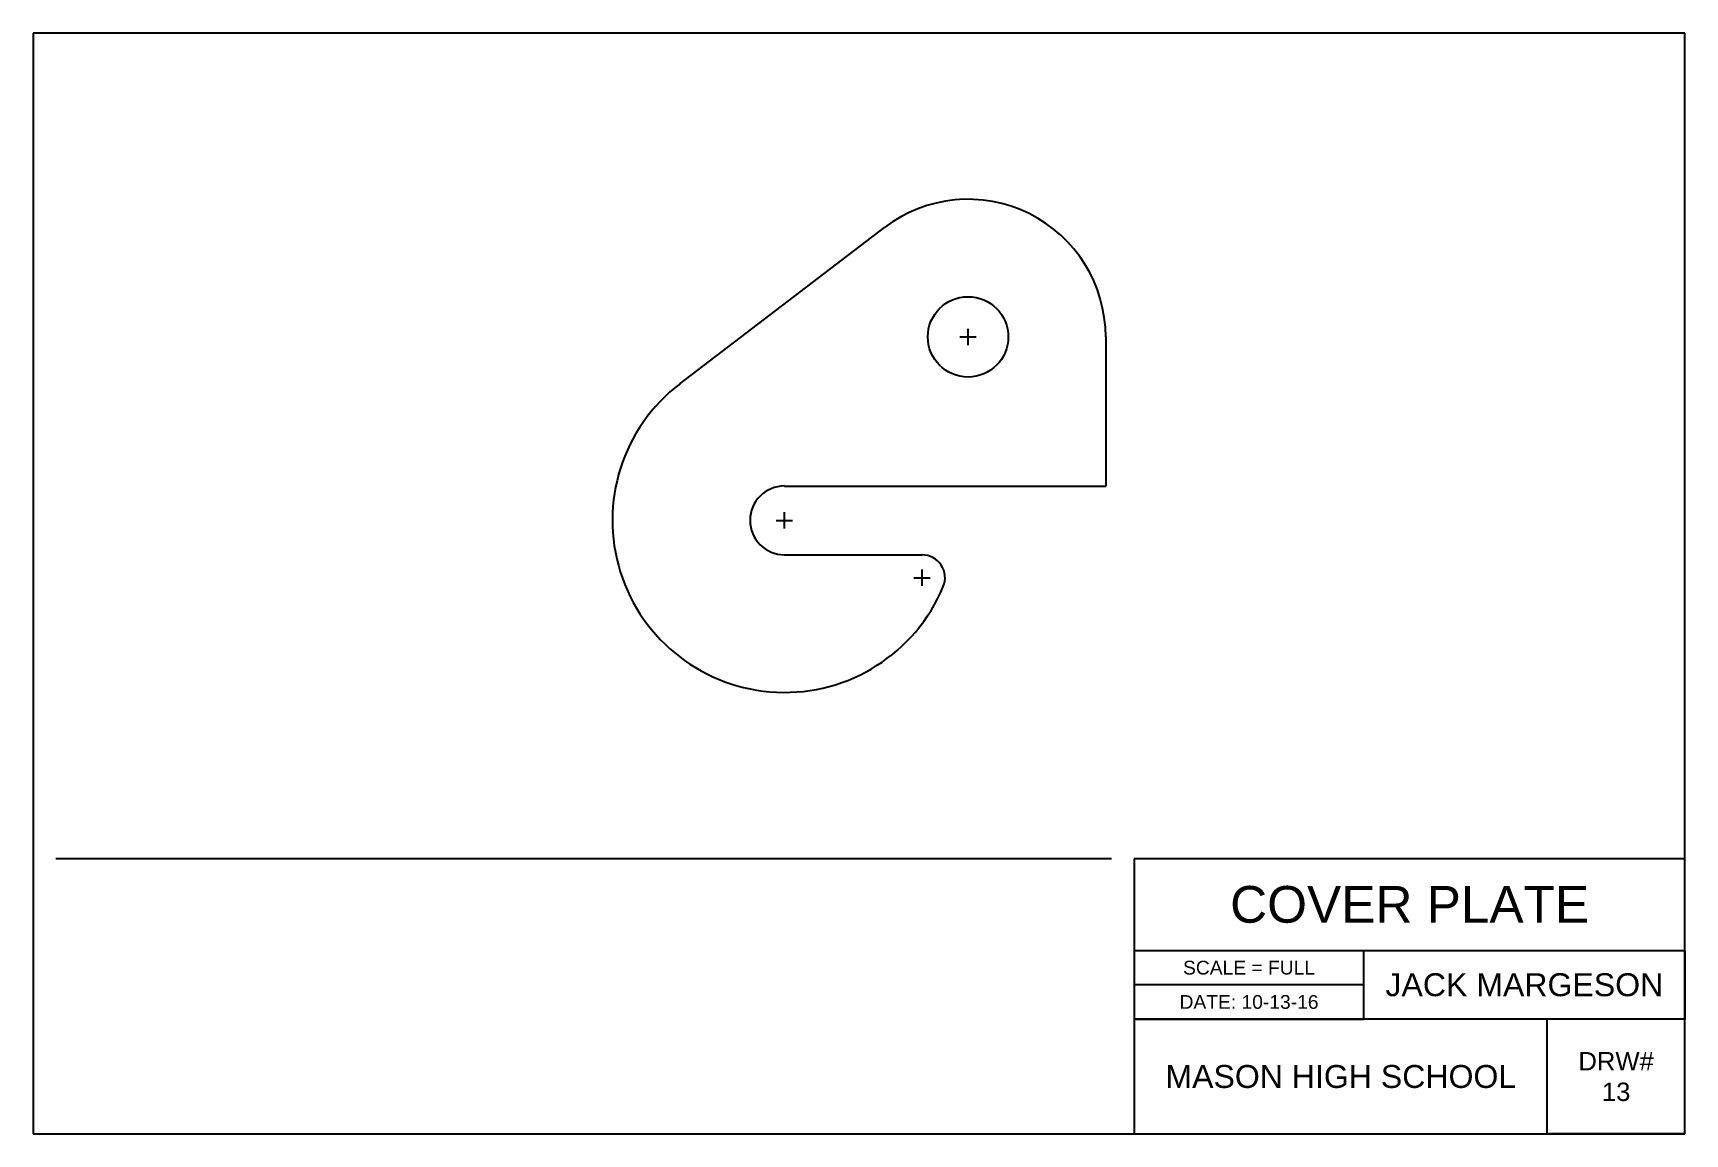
# Model space of a CAD drawing. Header units: inches. Extents: x 0 to 18, y 0 to 12.
import ezdxf

# ---------------------------------------------------------------- set-up
doc = ezdxf.new("R2010")
doc.units = ezdxf.units.IN
doc.header["$MEASUREMENT"] = 0
doc.styles.get("Standard").update_dxf_attribs({"font": 'arial.ttf'})

msp = doc.modelspace()

# ---------------------------------------------------------------- linework, layer by layer
for p, q in [((18, 12), (0, 12)), ((0, 12), (0, 0)), ((18, 0), (18, 12)), ((7.049, 8.177), (9.277, 9.879)), ((11.688, 8.688), (11.688, 7.062)), ((8.188, 7.062), (11.688, 7.062)), ((8.188, 6.312), (9.688, 6.312)), ((11.75, 3), (0.25, 3)), ((18, 3), (12, 3)), ((12, 3), (12, 0)), ((12, 3), (12, 2)), ((18, 0), (18, 3)), ((12, 2), (18, 2)), ((14.5, 1.25), (14.5, 2)), ((18, 2), (18, 1.25)), ((14.5, 1.625), (12, 1.625)), ((18, 1.25), (12, 1.25)), ((12, 1.25), (14.5, 1.25)), ((16.5, 0), (16.5, 1.25)), ((0, 0), (18, 0)), ((18, 0), (16.5, 0))]:
    msp.add_line(p, q)
at = {"color": 3}
for p, q in [((10.098, 8.688), (10.277, 8.688)), ((10.188, 8.598), (10.188, 8.777)), ((8.098, 6.688), (8.277, 6.688)), ((8.098, 6.688), (8.277, 6.688)), ((8.188, 6.598), (8.188, 6.777)), ((8.188, 6.598), (8.188, 6.777)), ((9.688, 5.973), (9.688, 6.152)), ((9.598, 6.062), (9.777, 6.062))]:
    msp.add_line(p, q, dxfattribs=at)
msp.add_circle((10.188, 8.688), 0.438)
for centre, radius, start, end in [((10.188, 8.688), 1.5, 0, 127.3811), ((8.188, 6.688), 1.875, 127.3811, 337.3801), ((8.188, 6.688), 0.375, 90, 270), ((9.688, 6.062), 0.25, 337.3801, 90)]:
    msp.add_arc(centre, radius, start, end)

# ---------------------------------------------------------------- texts
at = {"attachment_point": 5}
for s, width, insert, char_height in [('COVER PLATE', 6, (15, 2.5), 0.4), ('SCALE = FULL', 2.5, (13.25, 1.812), 0.15), ('JACK MARGESON', 3.5, (16.25, 1.625), 0.25), ('DATE: 10-13-16', 2.5, (13.25, 1.438), 0.15), ('MASON HIGH SCHOOL', 4.5, (14.25, 0.625), 0.25), ('DRW#\\P13', 1.5, (17.25, 0.625), 0.2)]:
    msp.add_mtext_dynamic_manual_height_columns(s, width=width, gutter_width=1, heights=[0], dxfattribs=dict(at, insert=insert, char_height=char_height))

doc.saveas('drawing.dxf')
